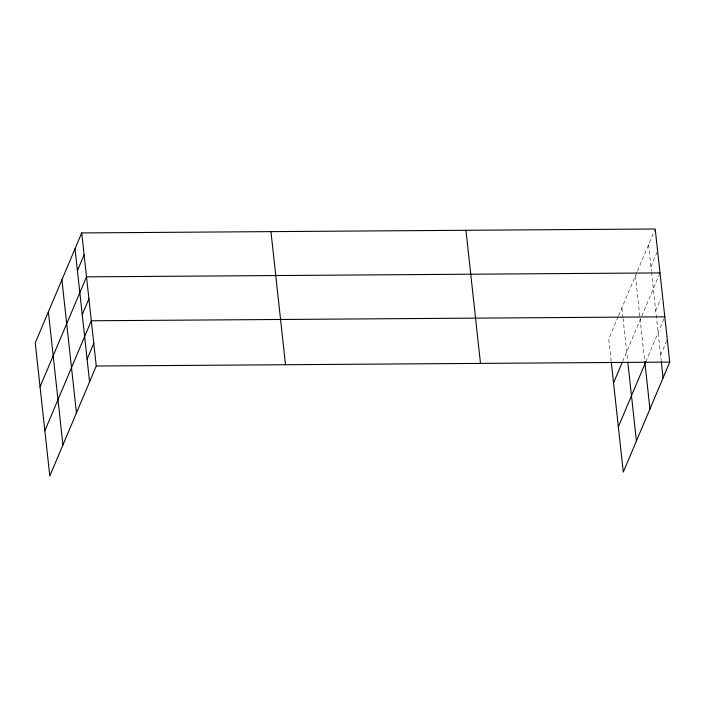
<?xml version="1.0" encoding="UTF-8"?>
<svg xmlns="http://www.w3.org/2000/svg" width="705" height="705" viewBox="0 0 705 705"><rect width="100%" height="100%" fill="white"/><g stroke="black" fill="none" stroke-linecap="round" stroke-linejoin="round"><path stroke-width="0.53" stroke-dasharray="3.52 2.64" d="M618.179 316.633L608.741 338.973L611.147 360.934M618.593 315.664L637.038 271.989M637.452 271.02L654.786 229.98M650.926 266.763L657.183 251.941M622.568 361.533L660.003 272.914M655.729 310.685L660.735 298.832M645.815 361.78L664.383 317.823M660.603 355.276L666.86 340.453M648.521 244.794L651.385 270.94M651.499 271.989L661.184 360.66M635.399 275.875L644.652 360.59M621.872 307.891L622.903 317.303M623.017 318.352L627.706 361.233"/><path stroke-width="1.06" d="M81.709 232.923L35.25 342.903L49.799 476.007L96.259 366.027L81.709 232.923L655.201 228.993L669.75 362.097L623.29 472.077L611.261 361.973M77.427 270.694L84.106 254.884M40.053 386.833L86.512 276.853L660.003 272.914M82.229 314.624L88.909 298.814M44.856 430.755L91.306 320.775L664.806 316.836M87.103 359.206L93.783 343.406M613.544 382.894L622.163 362.502M618.347 426.816L645.815 361.78M96.259 366.027L669.75 362.097M661.308 361.736L663.07 377.906M644.767 361.63L649.948 408.979M627.82 362.273L636.421 440.995M465.952 230.288L480.493 363.392M270.958 231.628L285.507 364.732M75.03 248.733L89.579 381.837M61.899 279.814L76.448 412.918M48.381 311.83L62.921 444.934"/></g></svg>
